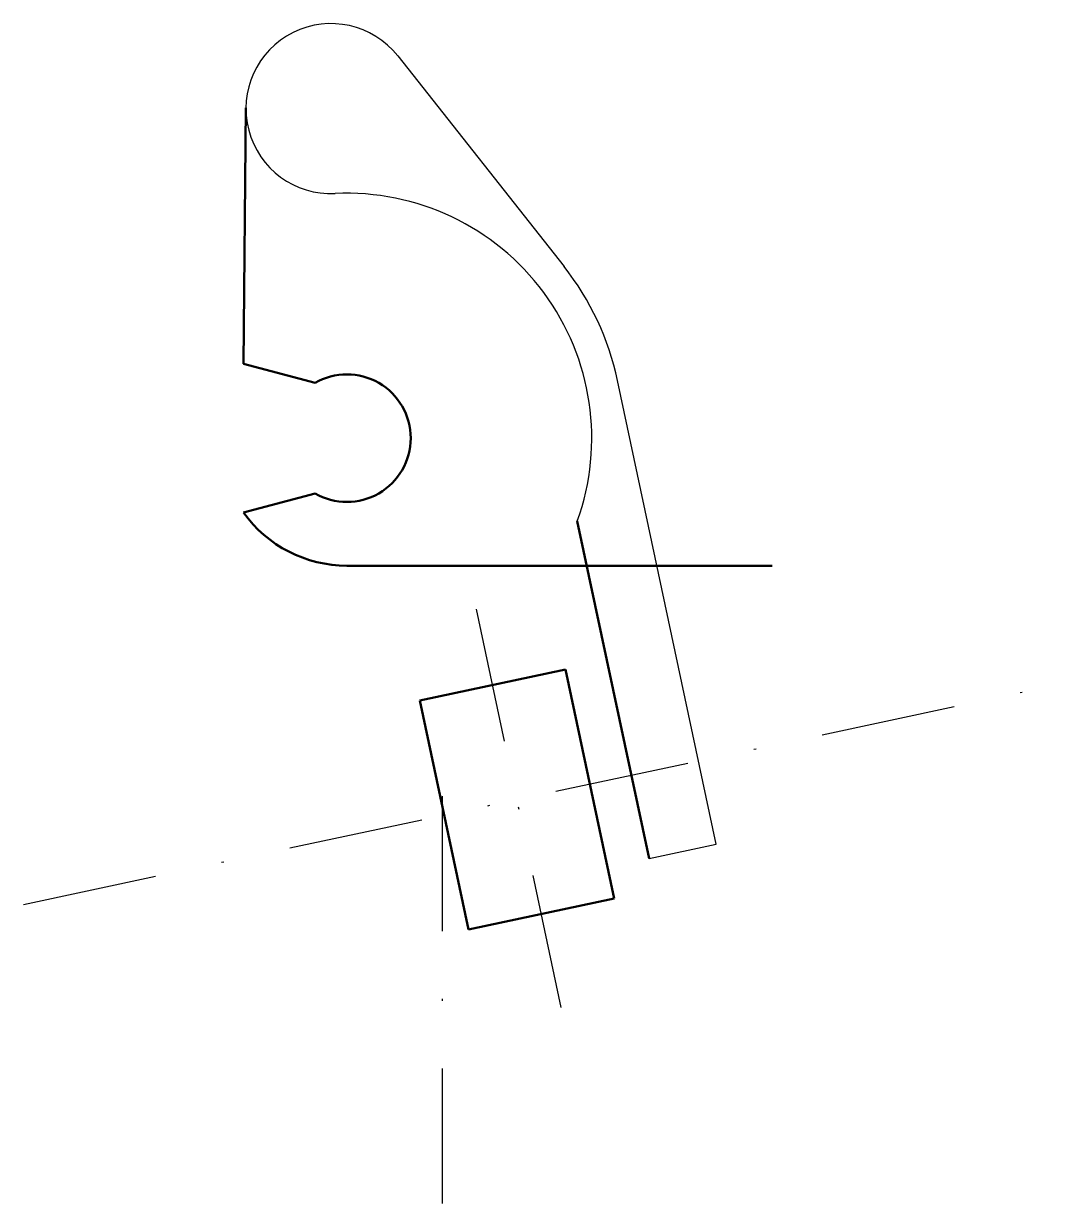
# Model space of a CAD drawing. Header units: millimetres. Extents: x 1.3 to 49.2, y -36 to 19.5.
import ezdxf

# ---------------------------------------------------------------- set-up
doc = ezdxf.new("R2010")
doc.units = ezdxf.units.MM
doc.linetypes.add('DASHDOT2', pattern=[12.7, 6.35, -3.175, 0, -3.175])
doc.layers.get('0').update_dxf_attribs({"linetype": 'CONTINUOUS', "lineweight": 25, "true_color": 0xffffff})
doc.layers.add('axes', color=2, linetype='DASHDOT2', lineweight=25, true_color=0xffff00)
doc.layers.add('continu', color=3, linetype='CONTINUOUS', lineweight=50, true_color=0x00ff00)

msp = doc.modelspace()

# ---------------------------------------------------------------- linework, layer by layer
for p, q in [((18.889, 17.979), (26.716, 8.068)), ((33.868, -19.098), (29.234, 2.707)), ((30.711, -19.769), (33.868, -19.098))]:
    msp.add_line(p, q)
for centre, radius, start, end in [((15.75, 15.5), 4, 38.3006, 272.7702), ((16.5, 0), 11.518, 340.2142, 92.7702), ((16.5, 0), 13.018, 12, 38.3006)]:
    msp.add_arc(centre, radius, start, end)
at = {"layer": 'axes'}
for p, q in [((26.579, -26.781), (22.421, -7.219)), ((1.289, -21.934), (49.218, -11.746)), ((21, -36), (21, -16))]:
    msp.add_line(p, q, dxfattribs=at)
at = {"layer": 'continu'}
for p, q in [((11.628, 3.502), (11.75, 15.541)), ((15, 2.598), (11.628, 3.502)), ((15, -2.598), (11.628, -3.502)), ((30.711, -19.769), (27.338, -3.899)), ((16.5, -6), (36.5, -6)), ((19.933, -12.348), (26.78, -10.892)), ((29.067, -21.652), (26.78, -10.892)), ((22.22, -23.108), (19.933, -12.348)), ((22.22, -23.108), (29.067, -21.652))]:
    msp.add_line(p, q, dxfattribs=at)
for radius, start, end in [(3, 0, 120), (3, 240, 0), (6, 215.7048, 270)]:
    msp.add_arc((16.5, 0), radius, start, end, dxfattribs=at)

doc.saveas('drawing.dxf')
